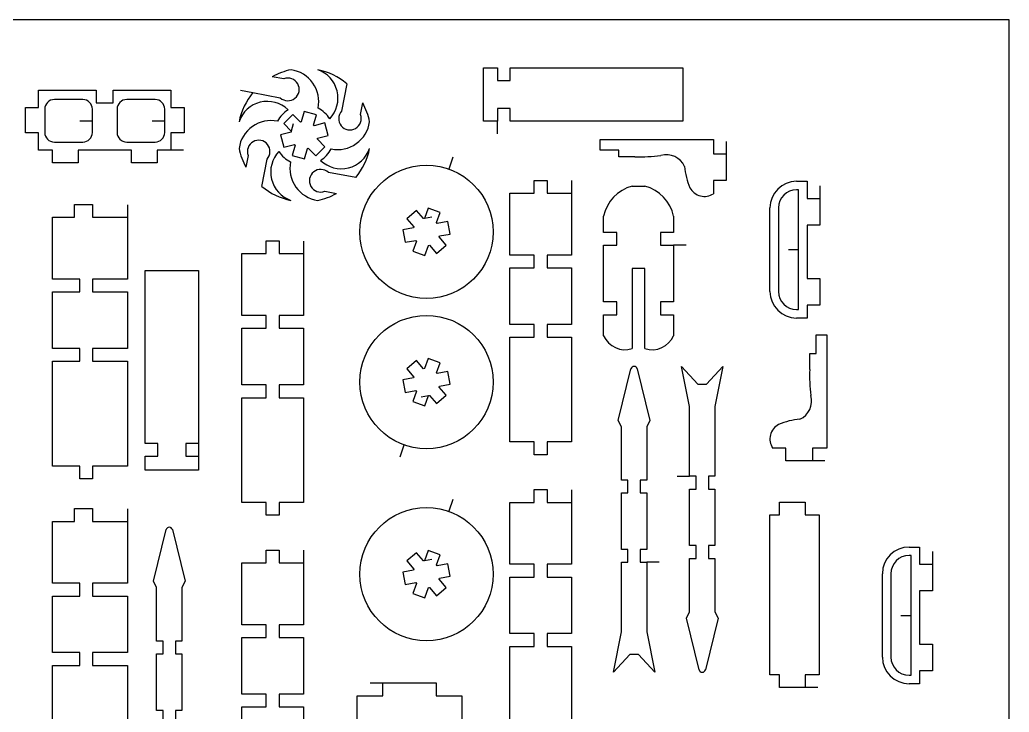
# Model space of a CAD drawing. Extents: x 0 to 500, y 0 to 350.
# Drawn here: x 264.3 to 500, y 185.2 to 350 of the extents above; entities that cross this region are included whole.
import ezdxf

# ---------------------------------------------------------------- set-up
doc = ezdxf.new("R2010")
doc.units = 0
doc.header["$MEASUREMENT"] = 0
doc.layers.add('01', color=5, linetype='Continuous')
doc.layers.add('DEFAULT', color=7, linetype='Continuous')

msp = doc.modelspace()

# ---------------------------------------------------------------- linework, layer by layer
at = {"layer": '01'}
msp.add_lwpolyline([(0, 0), (500, 0), (500, 350), (0, 350)], close=True, dxfattribs=at)
at = {"layer": 'DEFAULT'}
for p, q in [((374.7828, 325.8683), (374.7828, 338.5684)), ((374.7828, 338.5684), (378.0772, 338.5684)), ((378.0772, 338.5684), (378.0772, 335.5204)), ((381.1328, 335.5204), (381.1469, 338.5684)), ((381.1469, 338.5684), (422.2808, 338.5684)), ((422.2808, 338.5684), (422.2808, 325.8683)), ((327.223, 335.9319), (324.4362, 336.459)), ((342.2138, 334.7902), (340.9823, 328.2805)), ((378.0772, 335.5204), (381.1328, 335.5204)), ((268.777, 329.1584), (268.777, 333.2478)), ((268.777, 333.2478), (282.5223, 333.2478)), ((282.5223, 333.2478), (282.5223, 330.1998)), ((286.5863, 330.1998), (286.5863, 333.2478)), ((286.5863, 333.2478), (300.3317, 333.2478)), ((300.3317, 333.2478), (300.3317, 329.1584)), ((316.9156, 333.2288), (319.8633, 332.6711)), ((319.8633, 332.6711), (326.373, 331.4395)), ((279.3189, 331.0077), (272.5519, 331.0077)), ((282.5223, 330.1998), (286.5863, 330.1998)), ((296.5566, 331.0077), (289.7896, 331.0077)), ((345.4746, 327.4306), (346.0018, 330.2173)), ((265.6564, 323.0624), (265.6564, 329.1584)), ((265.6564, 329.1584), (268.777, 329.1584)), ((270.2659, 328.7217), (270.2659, 323.1884)), ((281.6049, 325.9551), (281.6049, 328.7217)), ((287.5035, 328.7217), (287.5035, 323.1884)), ((298.8427, 325.9551), (298.8427, 328.7217)), ((300.3317, 329.1584), (303.4522, 329.1584)), ((303.4522, 329.1584), (303.4522, 323.0624)), ((332.0315, 328.195), (331.368, 325.7188)), ((334.9757, 327.4061), (332.0315, 328.195)), ((381.1328, 328.9164), (378.0772, 328.9164)), ((378.0772, 328.9164), (378.0772, 325.8683)), ((381.1469, 325.8683), (381.1328, 328.9164)), ((278.6049, 325.9551), (281.6049, 325.9551)), ((281.6049, 323.1884), (281.6049, 325.9551)), ((295.8427, 325.9551), (298.8427, 325.9551)), ((298.8427, 323.1884), (298.8427, 325.9551)), ((329.3361, 327.4728), (327.1808, 325.3176)), ((327.1808, 325.3176), (328.9936, 323.5048)), ((331.1489, 325.6601), (329.3361, 327.4728)), ((331.368, 325.7188), (331.1489, 325.6601)), ((334.3122, 324.9298), (334.9757, 327.4061)), ((336.9489, 325.433), (334.4726, 324.7694)), ((337.7378, 322.4889), (336.9489, 325.433)), ((378.0772, 325.8683), (374.7828, 325.8683)), ((378.0772, 322.8683), (378.0772, 325.8683)), ((422.2808, 325.8683), (381.1469, 325.8683)), ((268.777, 323.0624), (265.6564, 323.0624)), ((268.777, 318.973), (268.777, 323.0624)), ((303.4522, 323.0624), (300.3317, 323.0624)), ((300.3317, 323.0624), (300.3317, 318.973)), ((328.9349, 323.2856), (326.4586, 322.6221)), ((328.9936, 323.5048), (328.9349, 323.2856)), ((329.4491, 325.2046), (328.9936, 323.5048)), ((334.4726, 324.7694), (334.3122, 324.9298)), ((272.5519, 320.9024), (279.3189, 320.9024)), ((289.7896, 320.9024), (296.5566, 320.9024)), ((326.4586, 322.6221), (327.2475, 319.678)), ((335.2028, 321.6062), (335.2615, 321.8253)), ((337.0155, 319.7934), (335.2028, 321.6062)), ((335.2615, 321.8253), (337.7378, 322.4889)), ((402.5628, 318.9714), (402.5628, 321.5351)), ((402.5628, 321.5351), (429.543, 321.5351)), ((429.543, 321.5351), (429.543, 318.0516)), ((432.591, 321.0516), (432.591, 318.0516)), ((272.1051, 318.973), (268.777, 318.973)), ((272.1051, 315.925), (272.1051, 318.973)), ((290.9195, 318.973), (278.1892, 318.973)), ((278.1892, 318.973), (278.1892, 315.925)), ((290.9195, 315.925), (290.9195, 318.973)), ((300.3317, 318.973), (297.0036, 318.973)), ((297.0036, 318.973), (297.0036, 315.925)), ((303.3317, 318.973), (300.3317, 318.973)), ((327.2475, 319.678), (329.7238, 320.3415)), ((329.8842, 320.1811), (329.2207, 317.7048)), ((329.7238, 320.3415), (329.8842, 320.1811)), ((332.1648, 316.9159), (332.8283, 319.3922)), ((332.8283, 319.3922), (333.0475, 319.4509)), ((333.0475, 319.4509), (334.8603, 317.6381)), ((334.8603, 317.6381), (337.0155, 319.7934)), ((407.0045, 318.9714), (402.5628, 318.9714)), ((407.0045, 317.4142), (407.0045, 318.9714)), ((278.1892, 315.925), (272.1051, 315.925)), ((297.0036, 315.925), (290.9195, 315.925)), ((318.7217, 317.6802), (318.1945, 314.8935)), ((321.9824, 310.3206), (323.214, 316.8303)), ((329.2207, 317.7048), (332.1648, 316.9159)), ((367.4965, 317.3015), (366.4951, 314.4736)), ((410.8435, 317.4142), (407.0045, 317.4142)), ((429.543, 318.0516), (432.591, 318.0516)), ((432.591, 318.0516), (432.591, 311.7016)), ((344.3329, 312.4398), (337.8232, 313.6713)), ((386.8683, 308.7222), (386.8683, 311.7702)), ((386.8683, 311.7702), (389.9163, 311.7702)), ((389.9163, 311.7702), (389.9163, 308.7222)), ((395.7097, 311.7222), (395.7097, 308.7222)), ((432.591, 311.7016), (429.543, 311.7016)), ((429.543, 311.7016), (429.543, 308.5934)), ((449.3505, 311.5551), (451.8612, 311.5551)), ((451.8612, 311.5551), (451.8612, 307.4601)), ((336.9733, 309.179), (339.76, 308.6518)), ((410.1926, 310.3861), (413.2406, 310.3861)), ((449.8292, 309.5232), (449.3505, 309.5232)), ((449.8292, 295.2776), (449.8292, 309.5232)), ((454.9092, 310.4602), (454.9092, 307.4602)), ((381.0747, 293.9902), (381.0747, 308.7222)), ((381.0747, 308.7222), (386.8683, 308.7222)), ((389.9163, 308.7222), (395.7098, 308.7222)), ((395.7097, 308.7222), (395.7097, 293.9902)), ((451.8612, 307.4601), (454.9092, 307.4601)), ((454.9092, 307.4602), (454.9092, 301.1102)), ((277.3614, 302.9872), (277.3614, 306.0352)), ((277.3614, 306.0352), (281.6588, 306.0352)), ((281.6588, 306.0352), (281.6588, 302.9872)), ((290.0045, 305.9872), (290.0045, 302.9872)), ((358.8282, 304.628), (356.5104, 302.6485)), ((360.4931, 302.6786), (358.8282, 304.628)), ((361.572, 305.1366), (360.7162, 302.72)), ((364.4451, 304.1191), (361.572, 305.1366)), ((363.5894, 301.7025), (364.4451, 304.1191)), ((443.0005, 285.3503), (443.0005, 305.2051)), ((445.0325, 305.2052), (445.0325, 285.3503)), ((272.1111, 288.2552), (272.1111, 302.9872)), ((272.1111, 302.9872), (277.3614, 302.9872)), ((281.6588, 302.9872), (290.0043, 302.9872)), ((290.0045, 302.9872), (290.0045, 288.2552)), ((356.5104, 302.6485), (358.1754, 300.6991)), ((360.7162, 302.72), (360.4931, 302.6786)), ((362.4465, 303.0407), (360.7162, 302.72)), ((363.7367, 301.5301), (363.5894, 301.7025)), ((366.2574, 301.9973), (363.7367, 301.5301)), ((366.8129, 299.0002), (366.2574, 301.9973)), ((403.3908, 299.3583), (403.3908, 303.2759)), ((420.0425, 303.2759), (420.0425, 299.3583)), ((358.0997, 300.4852), (355.5789, 300.018)), ((355.5789, 300.018), (356.1344, 297.0211)), ((358.1754, 300.6991), (358.0997, 300.4852)), ((406.4997, 299.3583), (403.3908, 299.3583)), ((406.4997, 296.3103), (406.4997, 299.3583)), ((420.0425, 299.3583), (416.9336, 299.3583)), ((416.9336, 299.3583), (416.9336, 296.3103)), ((454.9092, 301.1102), (451.8612, 301.1102)), ((451.8612, 301.1102), (451.8612, 288.4102)), ((323.0416, 294.3282), (323.0416, 297.3762)), ((323.0416, 297.3762), (326.0896, 297.3762)), ((326.0896, 297.3762), (326.0896, 294.3281)), ((331.8831, 297.3281), (331.8831, 294.3281)), ((356.1344, 297.0211), (358.6551, 297.4883)), ((358.8025, 297.3157), (357.9467, 294.8991)), ((358.6551, 297.4883), (358.8025, 297.3157)), ((364.2164, 298.3192), (364.2922, 298.5331)), ((365.8814, 296.3698), (364.2164, 298.3192)), ((364.2922, 298.5331), (366.8129, 299.0002)), ((357.9467, 294.8991), (360.8199, 293.8817)), ((360.8199, 293.8817), (361.6756, 296.2983)), ((361.6756, 296.2983), (361.8987, 296.3396)), ((361.8987, 296.3396), (363.5637, 294.3902)), ((363.5637, 294.3902), (365.8814, 296.3698)), ((403.3908, 282.8448), (403.3908, 296.3103)), ((403.3908, 296.3103), (406.4997, 296.3103)), ((416.9336, 296.3103), (420.0425, 296.3103)), ((423.0425, 296.3103), (420.0425, 296.3103)), ((420.0425, 296.3103), (420.0425, 282.8448)), ((447.4308, 295.2776), (449.8292, 295.2776)), ((449.8292, 281.0323), (449.8292, 295.2777)), ((317.248, 279.5962), (317.248, 294.3282)), ((317.248, 294.3282), (323.0416, 294.3282)), ((326.0896, 294.3281), (331.8831, 294.3281)), ((331.8831, 294.3281), (331.8831, 279.5961)), ((386.8682, 293.9902), (381.0747, 293.9902)), ((386.8682, 290.9422), (386.8682, 293.9902)), ((395.7097, 293.9902), (389.9161, 293.9902)), ((389.9161, 293.9902), (389.9161, 290.9422)), ((294.1821, 249.1501), (294.1821, 290.284)), ((294.1821, 290.284), (306.8821, 290.284)), ((306.8821, 290.284), (306.8821, 249.1501)), ((381.0747, 277.4768), (381.0747, 290.9422)), ((381.0747, 290.9422), (386.8682, 290.9422)), ((389.9161, 290.9422), (395.7097, 290.9422)), ((395.7097, 290.9422), (395.7097, 277.4768)), ((413.2406, 290.7621), (410.1926, 290.7621)), ((410.1926, 290.7621), (410.1926, 271.7121)), ((413.2406, 271.7121), (413.2406, 290.7621)), ((278.6108, 288.2552), (272.1111, 288.2552)), ((278.6108, 285.2072), (278.6108, 288.2552)), ((290.0045, 288.2552), (281.659, 288.2552)), ((281.659, 288.2552), (281.659, 285.2072)), ((451.8612, 288.4102), (454.9092, 288.4102)), ((454.9092, 288.4102), (454.9092, 282.0602)), ((272.1111, 271.7418), (272.1111, 285.2072)), ((272.1111, 285.2072), (278.6108, 285.2072)), ((281.659, 285.2072), (290.0045, 285.2072)), ((290.0045, 285.2072), (290.0045, 271.7418)), ((406.4997, 282.8448), (403.3908, 282.8448)), ((406.4997, 279.7968), (406.4997, 282.8448)), ((420.0425, 282.8448), (416.9336, 282.8448)), ((416.9336, 282.8448), (416.9336, 279.7968)), ((449.3505, 281.0323), (449.8292, 281.0323)), ((454.9092, 282.0602), (451.8612, 282.0602)), ((451.8612, 282.0602), (451.8612, 279.0002)), ((323.0416, 279.5962), (317.248, 279.5962)), ((323.0416, 276.5482), (323.0416, 279.5962)), ((331.8831, 279.5961), (326.0896, 279.5961)), ((326.0896, 279.5961), (326.0896, 276.5481)), ((403.3908, 274.7704), (403.3908, 279.7968)), ((403.3908, 279.7968), (406.4997, 279.7968)), ((416.9336, 279.7968), (420.0425, 279.7968)), ((420.0425, 279.7968), (420.0425, 274.7704)), ((451.8612, 279.0002), (449.3505, 279.0002)), ((317.248, 263.0827), (317.248, 276.5482)), ((317.248, 276.5482), (323.0416, 276.5482)), ((326.0896, 276.5481), (331.8831, 276.5481)), ((331.8831, 276.5481), (331.8831, 263.0827)), ((386.8682, 277.4768), (381.0747, 277.4768)), ((386.8682, 274.4288), (386.8682, 277.4768)), ((395.7097, 277.4768), (389.9161, 277.4768)), ((389.9161, 277.4768), (389.9161, 274.4288)), ((381.0747, 249.4898), (381.0747, 274.4288)), ((381.0747, 274.4288), (386.8682, 274.4288)), ((389.9161, 274.4288), (395.7097, 274.4288)), ((395.7097, 274.4288), (395.7097, 249.4898)), ((454.0263, 270.5868), (454.0263, 275.0284)), ((454.0263, 275.0284), (456.59, 275.0284)), ((456.59, 275.0284), (456.59, 248.0482)), ((278.6108, 271.7418), (272.1111, 271.7418)), ((278.6108, 268.6938), (278.6108, 271.7418)), ((290.0045, 271.7418), (281.659, 271.7418)), ((281.659, 271.7418), (281.659, 268.6938)), ((272.1111, 243.7548), (272.1111, 268.6938)), ((272.1111, 268.6938), (278.6108, 268.6938)), ((281.659, 268.6938), (290.0045, 268.6938)), ((290.0045, 268.6938), (290.0045, 243.7548)), ((358.8281, 268.8765), (356.5103, 266.897)), ((360.493, 266.9271), (358.8281, 268.8765)), ((361.5719, 269.385), (360.7161, 266.9684)), ((364.445, 268.3676), (361.5719, 269.385)), ((452.4691, 266.7478), (452.4691, 270.5868)), ((452.4691, 270.5868), (454.0263, 270.5868)), ((356.5103, 266.897), (358.1753, 264.9476)), ((360.7161, 266.9684), (360.493, 266.9271)), ((363.5893, 265.951), (364.445, 268.3676)), ((406.8709, 254.6246), (409.899, 266.9179)), ((411.3788, 266.9179), (414.4069, 254.6246)), ((423.8743, 257.9162), (421.9619, 267.4976)), ((421.9619, 267.4976), (425.8485, 263.281)), ((427.9276, 263.281), (431.8142, 267.4976)), ((431.8142, 267.4976), (429.9018, 257.9162)), ((358.0996, 264.7337), (355.5788, 264.2665)), ((355.5788, 264.2665), (356.1343, 261.2696)), ((358.1753, 264.9476), (358.0996, 264.7337)), ((363.7366, 265.7785), (363.5893, 265.951)), ((366.2573, 266.2457), (363.7366, 265.7785)), ((366.8128, 263.2487), (366.2573, 266.2457)), ((323.0414, 263.0827), (317.248, 263.0827)), ((323.0414, 260.0347), (323.0414, 263.0827)), ((331.8831, 263.0827), (326.0894, 263.0827)), ((326.0894, 263.0827), (326.0894, 260.0347)), ((356.1343, 261.2696), (358.655, 261.7367)), ((358.655, 261.7367), (358.8024, 261.5642)), ((364.2163, 262.5676), (364.2921, 262.7815)), ((365.8813, 260.6182), (364.2163, 262.5676)), ((364.2921, 262.7815), (366.8128, 263.2487)), ((425.8485, 263.281), (427.9276, 263.281)), ((317.248, 235.0957), (317.248, 260.0347)), ((317.248, 260.0347), (323.0414, 260.0347)), ((326.0894, 260.0347), (331.8831, 260.0347)), ((331.8831, 260.0347), (331.8831, 235.0957)), ((358.8024, 261.5642), (357.9466, 259.1476)), ((359.9452, 260.2261), (361.6755, 260.5468)), ((360.8198, 258.1302), (361.6755, 260.5468)), ((361.6755, 260.5468), (361.8986, 260.5881)), ((361.8986, 260.5881), (363.5636, 258.6387)), ((363.5636, 258.6387), (365.8813, 260.6182)), ((357.9466, 259.1476), (360.8198, 258.1302)), ((423.8743, 241.3276), (423.8743, 257.9162)), ((429.9018, 257.9162), (429.9018, 241.3276)), ((407.6251, 253.1084), (406.8709, 254.6246)), ((414.4069, 254.6246), (413.6526, 253.1084)), ((407.6251, 240.4084), (407.6251, 253.1084)), ((413.6526, 253.1084), (413.6526, 240.4084)), ((297.2301, 249.136), (294.1821, 249.1501)), ((297.2301, 246.0803), (297.2301, 249.136)), ((306.8821, 249.1501), (303.8342, 249.136)), ((303.8342, 249.136), (303.8342, 246.0803)), ((306.8821, 249.0803), (306.8821, 246.0803)), ((354.8952, 245.9653), (355.8966, 248.7932)), ((386.8682, 249.4898), (381.0747, 249.4898)), ((386.8682, 246.4418), (386.8682, 249.4898)), ((395.7097, 249.4898), (389.9162, 249.4898)), ((389.9162, 249.4898), (389.9162, 246.4418)), ((446.7565, 248.0483), (443.6483, 248.0483)), ((446.7565, 245.0003), (446.7565, 248.0483)), ((456.59, 248.0482), (453.1065, 248.0482)), ((453.1065, 248.0482), (453.1065, 245.0002)), ((294.1821, 242.786), (294.1821, 246.0803)), ((294.1821, 246.0803), (297.2301, 246.0803)), ((303.8342, 246.0803), (306.8821, 246.0803)), ((306.8821, 246.0803), (306.8821, 242.786)), ((389.9162, 246.4418), (386.8682, 246.4418)), ((278.6108, 243.7548), (272.1111, 243.7548)), ((278.6108, 240.7068), (278.6108, 243.7548)), ((290.0045, 243.7548), (281.6588, 243.7548)), ((281.6588, 243.7548), (281.6588, 240.7068)), ((306.8821, 242.786), (294.1821, 242.786)), ((453.1065, 245.0003), (446.7565, 245.0003)), ((456.1065, 245.0003), (453.1065, 245.0003)), ((281.6588, 240.7068), (278.6108, 240.7068)), ((409.1491, 240.4084), (407.6251, 240.4084)), ((409.1491, 237.3604), (409.1491, 240.4084)), ((413.6526, 240.4084), (412.1286, 240.4084)), ((412.1286, 240.4084), (412.1286, 237.3604)), ((420.8743, 241.3276), (423.8743, 241.3276)), ((425.3983, 241.3276), (423.8743, 241.3276)), ((425.3983, 238.2796), (425.3983, 241.3276)), ((429.9018, 241.3276), (428.3778, 241.3276)), ((428.3778, 241.3276), (428.3778, 238.2796)), ((386.8682, 235.1133), (386.8682, 238.1613)), ((386.8682, 238.1613), (389.9162, 238.1613)), ((389.9162, 238.1613), (389.9162, 235.1133)), ((395.7096, 238.1133), (395.7096, 235.1133)), ((423.8743, 224.8141), (423.8743, 238.2796)), ((423.8743, 238.2796), (425.3983, 238.2796)), ((428.3778, 238.2796), (429.9018, 238.2796)), ((429.9018, 238.2796), (429.9018, 224.8141)), ((367.4963, 235.8093), (366.4949, 232.9814)), ((407.6251, 223.895), (407.6251, 237.3604)), ((407.6251, 237.3604), (409.1491, 237.3604)), ((412.1286, 237.3604), (413.6526, 237.3604)), ((413.6526, 237.3604), (413.6526, 223.895)), ((277.3614, 230.577), (277.3614, 233.625)), ((277.3614, 233.625), (281.6588, 233.625)), ((281.6588, 233.625), (281.6588, 230.577)), ((290.0045, 233.577), (290.0045, 230.577)), ((323.0414, 235.0957), (317.248, 235.0957)), ((323.0414, 232.0477), (323.0414, 235.0957)), ((331.8831, 235.0957), (326.0894, 235.0957)), ((326.0894, 235.0957), (326.0894, 232.0477)), ((381.0746, 220.3813), (381.0746, 235.1133)), ((381.0746, 235.1133), (386.8682, 235.1133)), ((389.9162, 235.1133), (395.7097, 235.1133)), ((395.7096, 235.1133), (395.7096, 220.3813)), ((445.2965, 232.1482), (445.2965, 235.1962)), ((445.2965, 235.1962), (451.4226, 235.1962)), ((451.4226, 235.1962), (451.4226, 232.1482)), ((326.0894, 232.0477), (323.0414, 232.0477)), ((443.0005, 194.0482), (443.0005, 232.1482)), ((443.0005, 232.1482), (445.2965, 232.1482)), ((451.4226, 232.1482), (454.7063, 232.1482)), ((454.7063, 232.1482), (454.7063, 194.0482)), ((272.1111, 215.845), (272.1111, 230.577)), ((272.1111, 230.577), (277.3614, 230.577)), ((281.6588, 230.577), (290.0043, 230.577)), ((290.0045, 230.577), (290.0045, 215.845)), ((296.1667, 216.3218), (299.1949, 228.615)), ((300.6747, 228.615), (303.7028, 216.3218)), ((425.3983, 224.8141), (423.8743, 224.8141)), ((425.3983, 221.7661), (425.3983, 224.8141)), ((429.9018, 224.8141), (428.3778, 224.8141)), ((428.3778, 224.8141), (428.3778, 221.7661)), ((476.1416, 224.4843), (478.6524, 224.4843)), ((478.6524, 224.4843), (478.6524, 220.3894)), ((323.0416, 220.7192), (323.0416, 223.7672)), ((323.0416, 223.7672), (326.0896, 223.7672)), ((326.0896, 223.7672), (326.0896, 220.7192)), ((331.8831, 223.7192), (331.8831, 220.7192)), ((358.828, 223.1358), (356.5102, 221.1563)), ((360.4929, 221.1864), (358.828, 223.1358)), ((361.5718, 223.6444), (360.716, 221.2278)), ((362.4463, 221.5485), (360.716, 221.2278)), ((364.4449, 222.6269), (361.5718, 223.6444)), ((363.5892, 220.2103), (364.4449, 222.6269)), ((409.1491, 223.895), (407.6251, 223.895)), ((409.1491, 220.847), (409.1491, 223.895)), ((413.6526, 223.895), (412.1286, 223.895)), ((412.1286, 223.895), (412.1286, 220.847)), ((423.8743, 209.0661), (423.8743, 221.7661)), ((423.8743, 221.7661), (425.3983, 221.7661)), ((428.3778, 221.7661), (429.9018, 221.7661)), ((429.9018, 221.7661), (429.9018, 209.0661)), ((476.6204, 222.4523), (476.1416, 222.4523)), ((476.6204, 208.2068), (476.6204, 222.4523)), ((481.7004, 223.3894), (481.7004, 220.3894)), ((317.248, 205.9872), (317.248, 220.7192)), ((317.248, 220.7192), (323.0416, 220.7192)), ((326.0896, 220.7192), (331.8831, 220.7192)), ((331.8831, 220.7192), (331.8831, 205.9872)), ((356.5102, 221.1563), (358.1752, 219.2069)), ((358.1752, 219.2069), (358.0995, 218.993)), ((360.716, 221.2278), (360.4929, 221.1864)), ((363.7365, 220.0378), (363.5892, 220.2103)), ((366.2572, 220.505), (363.7365, 220.0378)), ((366.8127, 217.508), (366.2572, 220.505)), ((386.8681, 220.3813), (381.0746, 220.3813)), ((386.8681, 217.3333), (386.8681, 220.3813)), ((395.7096, 220.3813), (389.916, 220.3813)), ((389.916, 220.3813), (389.916, 217.3333)), ((407.6251, 204.2583), (407.6251, 220.847)), ((407.6251, 220.847), (409.1491, 220.847)), ((412.1286, 220.847), (413.6526, 220.847)), ((416.6526, 220.847), (413.6526, 220.847)), ((413.6526, 220.847), (413.6526, 204.2583)), ((478.6524, 220.3894), (481.7004, 220.3894)), ((481.7004, 220.3894), (481.7004, 214.0394)), ((358.0995, 218.993), (355.5787, 218.5258)), ((355.5787, 218.5258), (356.1342, 215.5289)), ((364.2162, 216.827), (364.292, 217.0408)), ((365.8812, 214.8776), (364.2162, 216.827)), ((364.292, 217.0408), (366.8127, 217.508)), ((381.0746, 203.8679), (381.0746, 217.3333)), ((381.0746, 217.3333), (386.8681, 217.3333)), ((389.916, 217.3333), (395.7096, 217.3333)), ((395.7096, 217.3333), (395.7096, 203.8679)), ((469.7916, 198.2794), (469.7916, 218.1343)), ((471.8236, 218.1343), (471.8236, 198.2794)), ((278.6108, 215.845), (272.1111, 215.845)), ((278.6108, 212.797), (278.6108, 215.845)), ((290.0045, 215.845), (281.659, 215.845)), ((281.659, 215.845), (281.659, 212.797)), ((296.921, 214.8056), (296.1667, 216.3218)), ((296.921, 202.1056), (296.921, 214.8056)), ((303.7028, 216.3218), (302.9485, 214.8056)), ((302.9485, 214.8056), (302.9485, 202.1056)), ((356.1342, 215.5289), (358.6549, 215.9961)), ((358.8023, 215.8235), (357.9465, 213.4069)), ((358.6549, 215.9961), (358.8023, 215.8235)), ((360.8197, 212.3895), (361.6754, 214.8061)), ((361.6754, 214.8061), (361.8985, 214.8475)), ((361.8985, 214.8475), (363.5635, 212.898)), ((363.5635, 212.898), (365.8812, 214.8776)), ((272.1111, 199.3315), (272.1111, 212.797)), ((272.1111, 212.797), (278.6108, 212.797)), ((281.659, 212.797), (290.0045, 212.797)), ((290.0045, 212.797), (290.0045, 199.3315)), ((357.9465, 213.4069), (360.8197, 212.3895)), ((481.7004, 214.0394), (478.6524, 214.0394)), ((478.6524, 214.0394), (478.6524, 201.3394)), ((423.12, 207.5499), (423.8743, 209.0661)), ((426.1481, 195.2566), (423.12, 207.5499)), ((430.656, 207.5499), (427.6279, 195.2566)), ((429.9018, 209.0661), (430.656, 207.5499)), ((474.222, 208.2068), (476.6204, 208.2068)), ((476.6204, 193.9614), (476.6204, 208.2069)), ((323.0416, 205.9872), (317.248, 205.9872)), ((323.0416, 202.9392), (323.0416, 205.9872)), ((331.8831, 205.9872), (326.0896, 205.9872)), ((326.0896, 205.9872), (326.0896, 202.9392)), ((317.248, 189.4738), (317.248, 202.9392)), ((317.248, 202.9392), (323.0416, 202.9392)), ((326.0896, 202.9392), (331.8831, 202.9392)), ((331.8831, 202.9392), (331.8831, 189.4738)), ((386.8681, 203.8679), (381.0746, 203.8679)), ((386.8681, 200.8199), (386.8681, 203.8679)), ((395.7096, 203.8679), (389.916, 203.8679)), ((389.916, 203.8679), (389.916, 200.8199)), ((405.7127, 194.6769), (407.6251, 204.2583)), ((413.6526, 204.2583), (415.565, 194.6769)), ((298.4449, 202.1056), (296.921, 202.1056)), ((298.4449, 199.0576), (298.4449, 202.1056)), ((302.9485, 202.1056), (301.4246, 202.1056)), ((301.4246, 202.1056), (301.4246, 199.0576)), ((381.0746, 175.8809), (381.0746, 200.8199)), ((381.0746, 200.8199), (386.8681, 200.8199)), ((389.916, 200.8199), (395.7096, 200.8199)), ((395.7096, 200.8199), (395.7096, 175.8809)), ((478.6524, 201.3394), (481.7004, 201.3394)), ((481.7004, 201.3394), (481.7004, 194.9893)), ((278.6108, 199.3315), (272.1111, 199.3315)), ((278.6108, 196.2835), (278.6108, 199.3315)), ((290.0045, 199.3315), (281.659, 199.3315)), ((281.659, 199.3315), (281.659, 196.2835)), ((296.921, 185.5921), (296.921, 199.0576)), ((296.921, 199.0576), (298.4449, 199.0576)), ((301.4246, 199.0576), (302.9485, 199.0576)), ((302.9485, 199.0576), (302.9485, 185.5921)), ((409.5993, 198.8935), (405.7127, 194.6769)), ((411.6784, 198.8935), (409.5993, 198.8935)), ((415.565, 194.6769), (411.6784, 198.8935)), ((272.1111, 171.3445), (272.1111, 196.2835)), ((272.1111, 196.2835), (278.6108, 196.2835)), ((281.659, 196.2835), (290.0045, 196.2835)), ((290.0045, 196.2835), (290.0045, 171.3445)), ((445.2965, 194.0482), (443.0005, 194.0482)), ((445.2965, 191.0002), (445.2965, 194.0482)), ((454.7063, 194.0482), (451.4226, 194.0482)), ((451.4226, 194.0482), (451.4226, 191.0002)), ((476.1416, 193.9614), (476.6204, 193.9614)), ((481.7004, 194.9893), (478.6524, 194.9893)), ((478.6524, 194.9893), (478.6524, 191.9294)), ((347.7918, 192.1383), (350.7918, 192.1383)), ((350.7918, 192.1383), (363.4918, 192.1383)), ((350.7918, 189.0903), (350.7918, 192.1383)), ((363.4918, 192.1383), (363.4918, 189.0903)), ((451.4226, 191.0002), (445.2965, 191.0002)), ((454.4226, 191.0002), (451.4226, 191.0002)), ((478.6524, 191.9294), (476.1416, 191.9294)), ((323.0414, 189.4738), (317.248, 189.4738)), ((323.0414, 186.4258), (323.0414, 189.4738)), ((331.8831, 189.4738), (326.0894, 189.4738)), ((326.0894, 189.4738), (326.0894, 186.4258)), ((344.7098, 150.9903), (344.7098, 189.0903)), ((344.7098, 189.0903), (350.7918, 189.0903)), ((363.4918, 189.0903), (369.5908, 189.0903)), ((369.5908, 189.0903), (369.5908, 150.9903)), ((317.248, 161.4868), (317.248, 186.4258)), ((317.248, 186.4258), (323.0414, 186.4258)), ((326.0894, 186.4258), (331.8831, 186.4258)), ((331.8831, 186.4258), (331.8831, 161.4868)), ((298.4449, 185.5921), (296.921, 185.5921)), ((298.4449, 182.5441), (298.4449, 185.5921)), ((302.9485, 185.5921), (301.4246, 185.5921)), ((301.4246, 185.5921), (301.4246, 182.5441))]:
    msp.add_line(p, q, dxfattribs=at)
for centre, radius in [((361.1959, 299.5091), 15.8751), ((361.1958, 263.7576), 15.875), ((361.1957, 218.0169), 15.8751)]:
    msp.add_circle(centre, radius, dxfattribs=at)
for centre, radius, start, end in [((332.0981, 322.5555), 15.875, 101.52186, 118.857973), ((327.83, 330.4773), 7.7117, 348.520779, 81.820324), ((332.9855, 331.3624), 7.126, 316.334382, 71.179407), ((332.0982, 322.5554), 15.875, 50.41643, 78.421848), ((328.1892, 333.4225), 2.689, 227.512721, 111.059873), ((332.0981, 322.5555), 15.875, 140.41643, 168.421848), ((272.5519, 328.7217), 2.286, 90, 180), ((279.3189, 328.7217), 2.286, 0, 90), ((289.7896, 328.7217), 2.286, 90, 180), ((296.5566, 328.7217), 2.286, 0, 90), ((323.2911, 323.4427), 7.126, 46.334382, 161.179407), ((332.0982, 322.5554), 15.875, 11.52186, 28.857973), ((332.0981, 322.5554), 7.1844, 122.753242, 152.752926), ((332.0981, 322.5554), 7.1844, 32.753242, 62.752926), ((342.9652, 326.4643), 2.689, 137.512721, 21.059873), ((324.1761, 318.2873), 7.7115, 78.51989, 171.820195), ((340.0201, 326.8235), 7.7117, 258.520779, 351.820324), ((272.5519, 323.1884), 2.286, 180, 270), ((279.3189, 323.1884), 2.286, 270, 0), ((289.7896, 323.1884), 2.286, 180, 270), ((296.5566, 323.1884), 2.286, 270, 0), ((321.2311, 318.6465), 2.689, 317.512721, 201.059873), ((332.0981, 322.5554), 15.875, 191.52186, 208.857973), ((331.2108, 313.7484), 7.126, 136.33506, 251.179175), ((332.0981, 322.5554), 7.1844, 212.752847, 242.752926), ((332.0981, 322.5554), 7.1844, 302.752847, 332.752926), ((340.9052, 321.6681), 7.126, 226.33506, 341.179175), ((332.0981, 322.5554), 15.875, 320.41643, 348.421848), ((336.3662, 314.6334), 7.7115, 168.51989, 261.820195), ((412.3319, 350.4442), 33.0634, 267.419866, 278.169703), ((418.2786, 312.9977), 4.881, 25.447697, 104.816661), ((336.007, 311.6884), 2.689, 47.512721, 291.059873), ((437.8425, 316.1566), 15.1936, 184.006887, 203.884773), ((449.3505, 305.2051), 6.35, 90, 180), ((332.0981, 322.5554), 15.875, 230.416175, 258.421848), ((412.5007, 301.3695), 9.3072, 104.358475, 168.180436), ((410.9325, 301.3695), 9.3073, 11.81941, 75.641525), ((427.3897, 311.8481), 3.9025, 208.186715, 303.489124), ((449.3505, 305.2052), 4.318, 90, 180), ((332.0981, 322.5554), 15.875, 281.52186, 298.857973), ((449.3505, 285.3503), 6.35, 180, 270), ((449.3505, 285.3503), 4.318, 180, 270), ((408.5067, 277.0556), 5.6032, 204.069903, 287.510846), ((414.9265, 277.0556), 5.6032, 252.48906, 335.930891), ((410.6389, 266.7356), 0.762, 13.842019, 166.157981), ((485.499, 265.2594), 33.0634, 177.419866, 188.169703), ((448.0525, 259.3127), 4.881, 295.447312, 14.816661), ((451.2115, 239.7488), 15.1936, 94.006911, 113.884913), ((446.9029, 250.2016), 3.9025, 118.187456, 213.489311), ((299.9348, 228.4328), 0.762, 13.834221, 166.165779), ((476.1416, 218.1343), 6.35, 90, 180), ((476.1416, 218.1343), 4.318, 90, 180), ((476.1416, 198.2794), 6.35, 180, 270), ((476.1416, 198.2794), 4.318, 180, 270), ((426.888, 195.4389), 0.762, 193.840905, 346.159095)]:
    msp.add_arc(centre, radius, start, end, dxfattribs=at)

doc.saveas('drawing.dxf')
